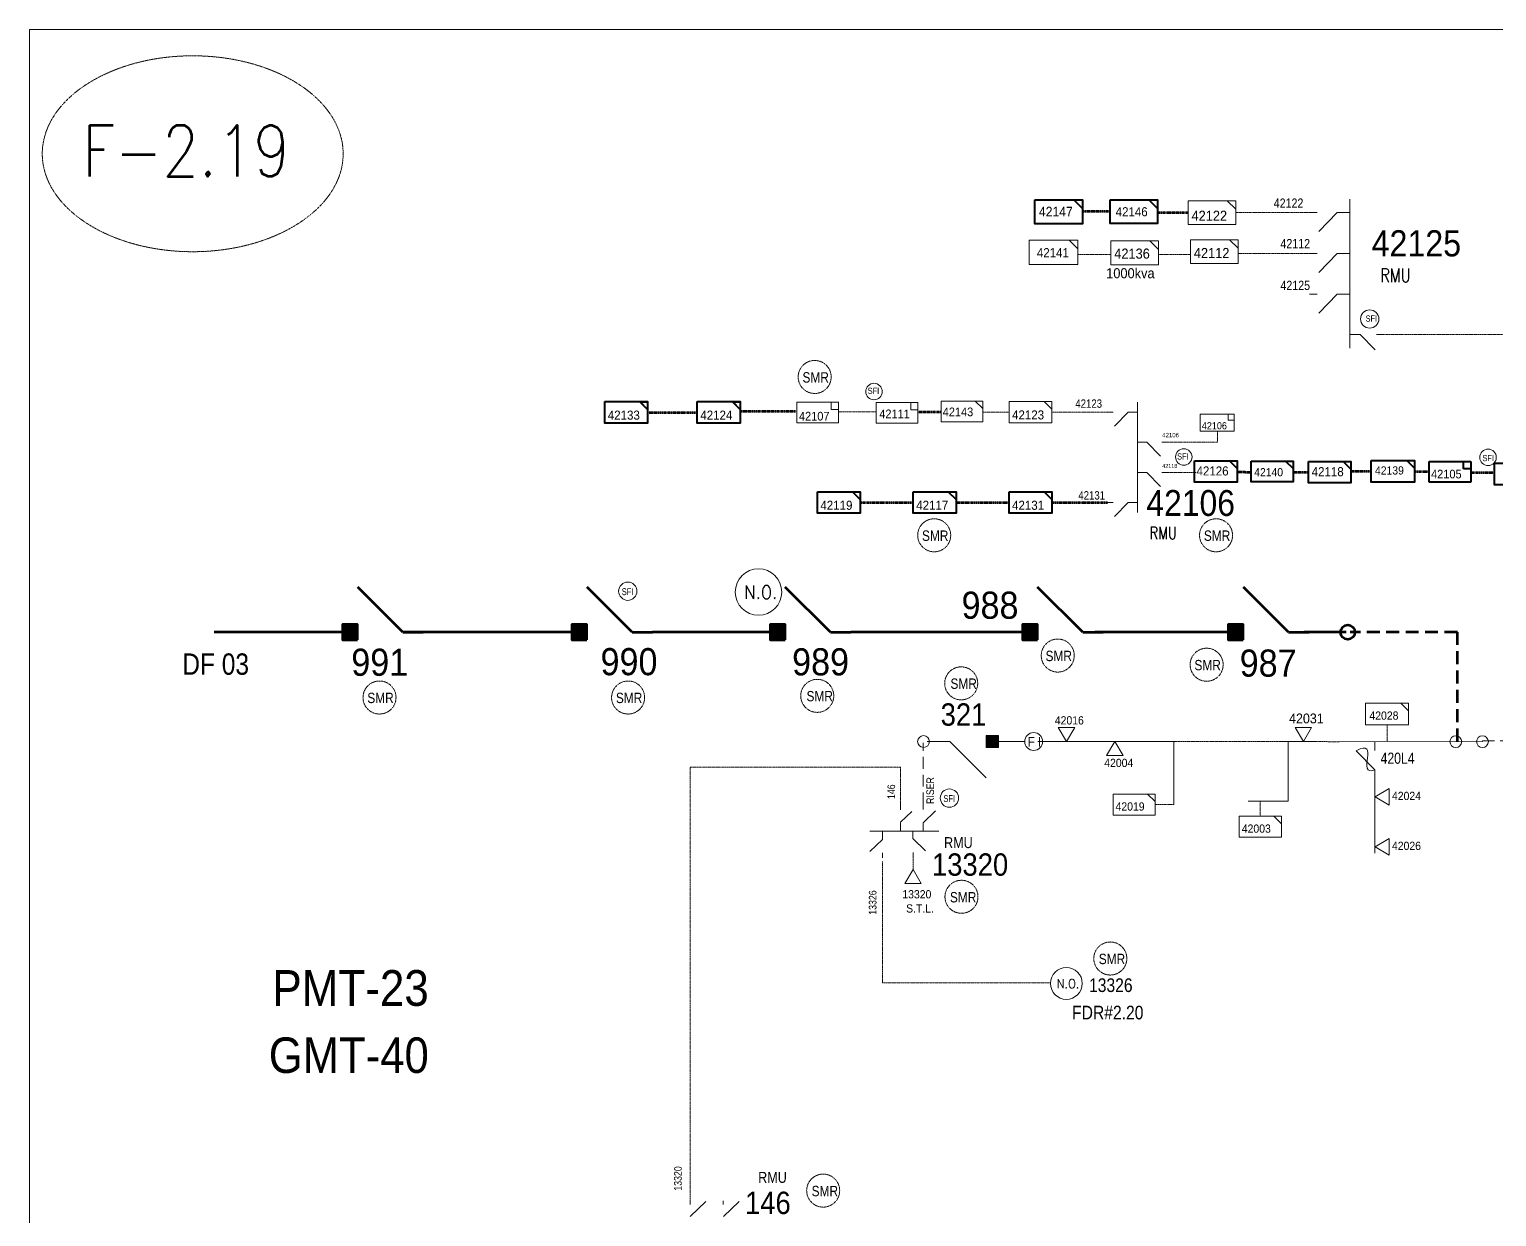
# Model space of a CAD drawing. Header units: metres. Extents: x 65984 to 144644, y -19036 to 23726.
# Drawn here: x 113793 to 114334, y 2357 to 2794 of the extents above; entities that cross this region are included whole.
import ezdxf
from ezdxf.enums import TextEntityAlignment as Align

# ---------------------------------------------------------------- set-up
doc = ezdxf.new("R2010")
doc.units = ezdxf.units.M
doc.header["$MEASUREMENT"] = 0
doc.linetypes.add('DGN Style 3', pattern=[0.013877, 0, -0.013877])
doc.linetypes.add('HIDDEN2', pattern=[2381.25, 1587.5, -793.75])
doc.layers.get('0').update_dxf_attribs({"color": 95, "lineweight": 40})
for name, color, linetype, lineweight in [('ABS', 7, 'Continuous', 40), ('ABS NUMBER', 112, 'Continuous', 30), ('d_eos', 111, 'Continuous', 40), ('d_eos no', 121, 'Continuous', 40), ('d_fco', 5, 'Continuous', 40), ('d_fco text', 95, 'Continuous', 40), ('d_oh branch', 94, 'Continuous', 40), ('d_switch', 95, 'Continuous', 40), ('d_tf', 1, 'Continuous', 40), ('d_tf no', 6, 'Continuous', 40), ('d_ug cable', 95, 'Continuous', 40), ('d_unit sub', 7, 'Continuous', 40), ('EARTH FAULT INDICATOR', 95, 'Continuous', 40), ('fedr no', 95, 'Continuous', 40), ('Level 37', 7, 'Continuous', 0), ('O H MAIN FEEDER', 4, 'Continuous', 100), ('SW N O', 114, 'Continuous', 30)]:
    doc.layers.add(name, color=color, linetype=linetype, lineweight=lineweight)
doc.styles.add('NASKHF', font='naskhf.shx', dxfattribs={"height": 8})
doc.styles.add('Style-Andalus', font='andlso.ttf')
doc.styles.add('Style-Arial', font='arial.ttf')
doc.styles.add('Style-ENGINEERING', font='ENGINEERING.shx')
doc.styles.add('Style-msdefault', font='msdefault.shx')
doc.styles.add('Style-STANDARD', font='STANDARD.shx')

# ---------------------------------------------------------------- blocks, each defined once
blk = doc.blocks.new('ABS2_1_1')
at = {"color": 0, "linetype": 'ByBlock', "lineweight": -2, "ltscale": 500}
for q in [(-29900, 43500), (0, 0)]:
    blk.add_line((0, 13600), q, dxfattribs=at)
at = {"color": 0, "linetype": 'ByBlock', "lineweight": -2, "ltscale": 500, "flags": 128}
for points in [[(5000, 43600), (-5000, 43600), (-5000, 53600), (5000, 53600)], [(3791, 49653), (3791, 49653), (3791, 49653)]]:
    blk.add_lwpolyline(points, close=True, dxfattribs=at)
at = {"color": 0, "linetype": 'ByBlock', "lineweight": -2, "ltscale": 500}
for points in [[(5000, 43600), (-5000, 43600), (5000, 53600), (-5000, 53600)], [(3791, 49653), (3791, 49653), (3791, 49653)]]:
    blk.add_solid(points, dxfattribs=at)
blk = doc.blocks.new('*U1006')
at = {"layer": 'EARTH FAULT INDICATOR', "color": 2, "linetype": 'Continuous', "lineweight": 13}
blk.add_circle((0.02, 0.13), 4, dxfattribs=at)
at = {"layer": 'EARTH FAULT INDICATOR', "color": 2, "lineweight": 13, "style": 'Style-Andalus', "width": 0.9}
blk.add_text('F I', height=4.234, dxfattribs=at).set_placement((-2.61, 2.11), align=Align.TOP_LEFT)
blk = doc.blocks.new('TF_8')
at = {"color": 0, "linetype": 'ByBlock', "lineweight": -2}
blk.add_line((6.3, 4.95), (9.9, 1.35), dxfattribs=at)
blk.add_3dface([(-10.1, 4.95), (9.9, 4.95), (9.9, -5.05), (-10.1, -5.05)], dxfattribs=at)
blk = doc.blocks.new('FUSE01')
at = {"color": 0, "linetype": 'ByBlock', "lineweight": -2}
blk.add_line((0, -17.15), (0, -22.55), dxfattribs=at)
at = {"color": 0, "linetype": 'ByBlock', "lineweight": -2, "flags": 128}
blk.add_lwpolyline([(0, 0.05), (0, -5.75), (-11.2, -16.95)], dxfattribs=at)
at = {"color": 0, "linetype": 'ByBlock', "lineweight": -2}
blk.add_open_spline([(-11.2, -16.95), (3.4, -25.35), (-11.6, -1.35), (0, -5.75)], degree=3, dxfattribs=at)
blk = doc.blocks.new('TRA1_1047')
at = {"layer": 'd_tf', "color": 80, "linetype": 'Continuous', "lineweight": 13, "ltscale": 0.00019873, "extrusion": (0, 0, -1), "flags": 128}
blk.add_lwpolyline([(-10.1, -17), (-0.1, 0), (9.9, -17)], close=True, dxfattribs=at)
blk = doc.blocks.new('TRA1_1046')
at = {"layer": 'd_tf', "color": 80, "linetype": 'Continuous', "lineweight": 13, "ltscale": 0.00019873, "xscale": 1.000046566207833, "yscale": 1.000046566207833, "zscale": 1.000046566207833, "rotation": 180}
blk.add_blockref('TRA1_1047', (0, 0), dxfattribs=at)
blk = doc.blocks.new('*U2845')
at = {"layer": 'd_unit sub', "color": 80, "linetype": 'Continuous', "lineweight": 13, "flags": 128}
blk.add_lwpolyline([(20, 10), (20, 2.8), (12.8, 10)], close=True, dxfattribs=at)
at = {"layer": 'd_unit sub', "color": 80, "linetype": 'Continuous', "lineweight": 13, "xscale": 2, "yscale": 2, "zscale": 1.100406901877171, "rotation": 359.9999999999999}
blk.add_blockref('TF_8', (0.2, 0.1), dxfattribs=at)
blk = doc.blocks.new('TRA1_1045')
at = {"layer": 'd_tf', "color": 80, "linetype": 'Continuous', "lineweight": 13, "ltscale": 0.00019873, "flags": 128}
blk.add_lwpolyline([(10.1, -17), (0.1, 0), (-9.9, -17)], close=True, dxfattribs=at)
blk = doc.blocks.new('TRA1_1044')
at = {"layer": 'd_tf', "color": 80, "linetype": 'Continuous', "lineweight": 13, "ltscale": 0.00019873, "xscale": 1.000046566207833, "yscale": 1.000046566207833, "zscale": 1.000046566207833, "rotation": 180}
blk.add_blockref('TRA1_1045', (0, 0), dxfattribs=at)
blk = doc.blocks.new('TRA1_1049')
at = {"layer": 'd_tf', "color": 3, "linetype": 'Continuous', "lineweight": 13, "ltscale": 0.00019873, "flags": 128}
blk.add_lwpolyline([(10.1, -17), (0.1, 0), (-9.9, -17)], close=True, dxfattribs=at)
blk = doc.blocks.new('TRA1_1048')
at = {"layer": 'd_tf', "color": 3, "linetype": 'Continuous', "lineweight": 13, "ltscale": 0.00019873, "xscale": 1.000046566207833, "yscale": 1.000046566207833, "zscale": 1.000046566207833, "rotation": 180}
blk.add_blockref('TRA1_1049', (0, 0), dxfattribs=at)
blk = doc.blocks.new('*U2947')
at = {"layer": 'd_unit sub', "color": 80, "linetype": 'Continuous', "lineweight": 13, "flags": 128}
blk.add_lwpolyline([(8.41, 4.19), (8.41, 1.16), (5.38, 4.19)], close=True, dxfattribs=at)
at = {"layer": 'd_unit sub', "color": 80, "linetype": 'Continuous', "lineweight": 13, "xscale": 0.8411620702491402, "yscale": 0.8411620702491402, "zscale": 0.3810884258049561, "rotation": 359.9999999999999}
blk.add_blockref('TF_8', (0.08, 0.03), dxfattribs=at)
blk = doc.blocks.new('*U3798')
at = {"layer": 'd_unit sub', "color": 80, "linetype": 'Continuous', "lineweight": 13, "flags": 128}
blk.add_lwpolyline([(8.41, 4.19), (8.41, 1.16), (5.38, 4.19)], close=True, dxfattribs=at)
at = {"layer": 'd_unit sub', "color": 80, "linetype": 'Continuous', "lineweight": 13, "xscale": 0.8411620702491402, "yscale": 0.8411620702491402, "zscale": 0.3359600248857451, "rotation": 359.9999999999999}
blk.add_blockref('TF_8', (0.08, 0.03), dxfattribs=at)
blk = doc.blocks.new('*U3904')
at = {"layer": 'd_unit sub', "color": 2, "linetype": 'Continuous', "lineweight": 13}
for p, q in [((-9.2, 4.59), (9.19, 4.59)), ((-9.2, -4.61), (-9.2, 4.59)), ((5.97, 4.59), (9.19, 4.59)), ((5.97, 1.37), (5.97, 4.59)), ((9.19, 1.37), (5.97, 1.37)), ((9.19, 4.59), (9.19, 1.37)), ((9.19, 4.59), (9.19, -4.61)), ((9.19, -4.61), (-9.2, -4.61))]:
    blk.add_line(p, q, dxfattribs=at)
blk = doc.blocks.new('*U3905')
at = {"layer": 'd_unit sub', "color": 80, "linetype": 'Continuous', "lineweight": 13}
for p, q in [((-9.2, 4.59), (9.19, 4.59)), ((-9.2, -4.61), (-9.2, 4.59)), ((5.97, 4.59), (9.19, 4.59)), ((5.97, 1.37), (5.97, 4.59)), ((9.19, 1.37), (5.97, 1.37)), ((9.19, 4.59), (9.19, 1.37)), ((9.19, 4.59), (9.19, -4.61)), ((9.19, -4.61), (-9.2, -4.61))]:
    blk.add_line(p, q, dxfattribs=at)
blk = doc.blocks.new('*U1480')
at = {"layer": 'd_unit sub', "color": 80, "linetype": 'Continuous', "lineweight": 40, "flags": 128}
blk.add_lwpolyline([(8.41, 4.19), (8.41, 1.16), (5.38, 4.19)], close=True, dxfattribs=at)
at = {"layer": 'd_unit sub', "color": 80, "linetype": 'Continuous', "lineweight": 40, "xscale": 0.8411620702491402, "yscale": 0.8411620702491402, "zscale": 0.3810884258049561, "rotation": 359.9999999999999}
blk.add_blockref('TF_8', (0.08, 0.03), dxfattribs=at)
blk = doc.blocks.new('*U3906')
at = {"layer": 'd_unit sub', "color": 80, "linetype": 'Continuous', "lineweight": 40, "flags": 128}
blk.add_lwpolyline([(8.41, 4.19), (8.41, 1.16), (5.38, 4.19)], close=True, dxfattribs=at)
at = {"layer": 'd_unit sub', "color": 80, "linetype": 'Continuous', "lineweight": 40, "xscale": 0.8411620702491404, "yscale": 0.8411620702491404, "zscale": 0.3837492998258465, "rotation": 359.9999999999999}
blk.add_blockref('TF_8', (0.08, 0.03), dxfattribs=at)
blk = doc.blocks.new('*U2401')
at = {"layer": 'd_unit sub', "color": 2, "linetype": 'Continuous', "lineweight": 40, "flags": 128}
blk.add_lwpolyline([(8.41, 4.19), (8.41, 1.16), (5.38, 4.19)], close=True, dxfattribs=at)
at = {"layer": 'd_unit sub', "color": 2, "linetype": 'Continuous', "lineweight": 40, "xscale": 0.8411620702491402, "yscale": 0.8411620702491402, "zscale": 0.3810884258049561, "rotation": 359.9999999999999}
blk.add_blockref('TF_8', (0.08, 0.03), dxfattribs=at)
blk = doc.blocks.new('*U657')
at = {"layer": 'd_unit sub', "color": 80, "linetype": 'Continuous', "lineweight": 40}
for p, q in [((-9.2, 4.59), (9.19, 4.59)), ((-9.2, -4.61), (-9.2, 4.59)), ((5.97, 4.59), (9.19, 4.59)), ((5.97, 1.37), (5.97, 4.59)), ((9.19, 1.37), (5.97, 1.37)), ((9.19, 4.59), (9.19, 1.37)), ((9.19, 4.59), (9.19, -4.61)), ((9.19, -4.61), (-9.2, -4.61))]:
    blk.add_line(p, q, dxfattribs=at)
blk = doc.blocks.new('*U3907')
at = {"layer": 'd_unit sub', "color": 80, "linetype": 'Continuous', "lineweight": 40, "flags": 128}
blk.add_lwpolyline([(8.41, 4.19), (8.41, 1.16), (5.38, 4.19)], close=True, dxfattribs=at)
at = {"layer": 'd_unit sub', "color": 80, "linetype": 'Continuous', "lineweight": 40, "xscale": 0.8411620702491402, "yscale": 0.8411620702491402, "zscale": 0.3393060555993059, "rotation": 359.9999999999999}
blk.add_blockref('TF_8', (0.08, 0.03), dxfattribs=at)
blk = doc.blocks.new('*U3908')
at = {"layer": 'd_unit sub', "color": 80, "linetype": 'Continuous', "lineweight": 40, "flags": 128}
blk.add_lwpolyline([(8.41, 4.19), (8.41, 1.16), (5.38, 4.19)], close=True, dxfattribs=at)
at = {"layer": 'd_unit sub', "color": 80, "linetype": 'Continuous', "lineweight": 40, "xscale": 0.8411620702491404, "yscale": 0.8411620702491404, "zscale": 0.3516215289473636, "rotation": 359.9999999999999}
blk.add_blockref('TF_8', (0.08, 0.03), dxfattribs=at)
blk = doc.blocks.new('*U3909')
at = {"layer": 'd_unit sub', "color": 80, "linetype": 'Continuous', "lineweight": 13, "flags": 128}
blk.add_lwpolyline([(8.41, 4.19), (8.41, 1.16), (5.38, 4.19)], close=True, dxfattribs=at)
at = {"layer": 'd_unit sub', "color": 80, "linetype": 'Continuous', "lineweight": 13, "xscale": 0.8411620702491402, "yscale": 0.8411620702491402, "zscale": 0.3548736984708656, "rotation": 359.9999999999999}
blk.add_blockref('TF_8', (0.08, 0.03), dxfattribs=at)
blk = doc.blocks.new('*U3930')
at = {"layer": 'd_unit sub', "color": 80, "linetype": 'Continuous', "lineweight": 40, "flags": 128}
blk.add_lwpolyline([(8.41, 4.19), (8.41, 1.16), (5.38, 4.19)], close=True, dxfattribs=at)
at = {"layer": 'd_unit sub', "color": 80, "linetype": 'Continuous', "lineweight": 40, "xscale": 0.8411620702491401, "yscale": 0.8411620702491401, "zscale": 0.3446255726445002, "rotation": 359.9999999999999}
blk.add_blockref('TF_8', (0.08, 0.03), dxfattribs=at)
blk = doc.blocks.new('*U4179')
at = {"layer": 'd_unit sub', "color": 3, "linetype": 'Continuous', "lineweight": 40, "flags": 128}
blk.add_lwpolyline([(8.41, 4.19), (8.41, 1.16), (5.38, 4.19)], close=True, dxfattribs=at)
at = {"layer": 'd_unit sub', "color": 3, "linetype": 'Continuous', "lineweight": 40, "xscale": 0.8411620702491404, "yscale": 0.8411620702491404, "zscale": 0.3837492998258465, "rotation": 359.9999999999999}
blk.add_blockref('TF_8', (0.08, 0.03), dxfattribs=at)
blk = doc.blocks.new('*U4180')
at = {"layer": 'd_unit sub', "color": 3, "linetype": 'Continuous', "lineweight": 40}
for p, q in [((-9.2, 4.59), (9.19, 4.59)), ((-9.2, -4.61), (-9.2, 4.59)), ((5.97, 4.59), (9.19, 4.59)), ((5.97, 1.37), (5.97, 4.59)), ((9.19, 1.37), (5.97, 1.37)), ((9.19, 4.59), (9.19, 1.37)), ((9.19, 4.59), (9.19, -4.61)), ((9.19, -4.61), (-9.2, -4.61))]:
    blk.add_line(p, q, dxfattribs=at)
blk = doc.blocks.new('*U4181')
at = {"layer": 'd_unit sub', "color": 3, "linetype": 'Continuous', "lineweight": 40, "flags": 128}
blk.add_lwpolyline([(8.41, 4.19), (8.41, 1.16), (5.38, 4.19)], close=True, dxfattribs=at)
at = {"layer": 'd_unit sub', "color": 3, "linetype": 'Continuous', "lineweight": 40, "xscale": 0.8411620702491402, "yscale": 0.8411620702491402, "zscale": 0.3393060555993059, "rotation": 359.9999999999999}
blk.add_blockref('TF_8', (0.08, 0.03), dxfattribs=at)
blk = doc.blocks.new('*U4182')
at = {"layer": 'd_unit sub', "color": 3, "linetype": 'Continuous', "lineweight": 40, "flags": 128}
blk.add_lwpolyline([(8.41, 4.19), (8.41, 1.16), (5.38, 4.19)], close=True, dxfattribs=at)
at = {"layer": 'd_unit sub', "color": 3, "linetype": 'Continuous', "lineweight": 40, "xscale": 0.8411620702491404, "yscale": 0.8411620702491404, "zscale": 0.3516215289473636, "rotation": 359.9999999999999}
blk.add_blockref('TF_8', (0.08, 0.03), dxfattribs=at)
blk = doc.blocks.new('*U4183')
at = {"layer": 'd_unit sub', "color": 3, "linetype": 'Continuous', "lineweight": 13}
for p, q in [((-9.2, 4.59), (9.19, 4.59)), ((-9.2, -4.61), (-9.2, 4.59)), ((5.97, 4.59), (9.19, 4.59)), ((5.97, 1.37), (5.97, 4.59)), ((9.19, 1.37), (5.97, 1.37)), ((9.19, 4.59), (9.19, 1.37)), ((9.19, 4.59), (9.19, -4.61)), ((9.19, -4.61), (-9.2, -4.61))]:
    blk.add_line(p, q, dxfattribs=at)
blk = doc.blocks.new('*U4184')
at = {"layer": 'd_unit sub', "color": 3, "linetype": 'Continuous', "lineweight": 13, "flags": 128}
blk.add_lwpolyline([(8.41, 4.19), (8.41, 1.16), (5.38, 4.19)], close=True, dxfattribs=at)
at = {"layer": 'd_unit sub', "color": 3, "linetype": 'Continuous', "lineweight": 13, "xscale": 0.8411620702491404, "yscale": 0.8411620702491404, "zscale": 0.3810884258049561, "rotation": 359.9999999999999}
blk.add_blockref('TF_8', (0.08, 0.03), dxfattribs=at)
blk = doc.blocks.new('*U4185')
at = {"layer": 'd_unit sub', "color": 3, "linetype": 'Continuous', "lineweight": 13, "flags": 128}
blk.add_lwpolyline([(8.41, 4.19), (8.41, 1.16), (5.38, 4.19)], close=True, dxfattribs=at)
at = {"layer": 'd_unit sub', "color": 3, "linetype": 'Continuous', "lineweight": 13, "xscale": 0.8411620702491402, "yscale": 0.8411620702491402, "zscale": 0.3548736984708656, "rotation": 359.9999999999999}
blk.add_blockref('TF_8', (0.08, 0.03), dxfattribs=at)
blk = doc.blocks.new('*U4177')
at = {"layer": 'd_unit sub', "color": 3, "linetype": 'Continuous', "lineweight": 40, "flags": 128}
blk.add_lwpolyline([(8.41, 4.19), (8.41, 1.16), (5.38, 4.19)], close=True, dxfattribs=at)
at = {"layer": 'd_unit sub', "color": 3, "linetype": 'Continuous', "lineweight": 40, "xscale": 0.8411620702491402, "yscale": 0.8411620702491402, "zscale": 0.3810884258049561, "rotation": 359.9999999999999}
blk.add_blockref('TF_8', (0.08, 0.03), dxfattribs=at)
blk = doc.blocks.new('*U4186')
at = {"layer": 'd_unit sub', "color": 3, "linetype": 'Continuous', "lineweight": 13, "flags": 128}
blk.add_lwpolyline([(8.41, 4.19), (8.41, 1.16), (5.38, 4.19)], close=True, dxfattribs=at)
at = {"layer": 'd_unit sub', "color": 3, "linetype": 'Continuous', "lineweight": 13, "xscale": 0.8411620702491402, "yscale": 0.8411620702491402, "zscale": 0.3359600248857451, "rotation": 359.9999999999999}
blk.add_blockref('TF_8', (0.08, 0.03), dxfattribs=at)
blk = doc.blocks.new('*U4187')
at = {"layer": 'd_unit sub', "color": 3, "linetype": 'Continuous', "lineweight": 40, "flags": 128}
blk.add_lwpolyline([(8.41, 4.19), (8.41, 1.16), (5.38, 4.19)], close=True, dxfattribs=at)
at = {"layer": 'd_unit sub', "color": 3, "linetype": 'Continuous', "lineweight": 40, "xscale": 0.8411620702491401, "yscale": 0.8411620702491401, "zscale": 0.3446255726445002, "rotation": 359.9999999999999}
blk.add_blockref('TF_8', (0.08, 0.03), dxfattribs=at)
blk = doc.blocks.new('*U893')
at = {"layer": 'SW N O', "color": 3, "lineweight": 13}
blk.add_circle((0, 0), 16.8, dxfattribs=at)
at = {"layer": 'SW N O', "color": 3, "lineweight": 13, "style": 'Style-STANDARD'}
blk.add_text('N.O.', height=9.6, dxfattribs=at).set_placement((1.7, -0.2), align=Align.MIDDLE_CENTER)
blk = doc.blocks.new('*U4214')
at = {"layer": 'd_unit sub', "color": 3, "linetype": 'Continuous', "lineweight": 40, "flags": 128}
blk.add_lwpolyline([(8.41, 4.19), (8.41, 1.16), (5.38, 4.19)], close=True, dxfattribs=at)
at = {"layer": 'd_unit sub', "color": 3, "linetype": 'Continuous', "lineweight": 40, "xscale": 0.8411620702491401, "yscale": 0.8411620702491401, "zscale": 0.3098886139169957, "rotation": 359.9999999999999}
blk.add_blockref('TF_8', (0.08, 0.03), dxfattribs=at)

msp = doc.modelspace()

# ---------------------------------------------------------------- linework, layer by layer
at = {"layer": 'd_eos', "color": 7, "linetype": 'Continuous', "lineweight": 13, "ltscale": 0.638341}
for p, q in [((114280.07, 2676.87), (114280.07, 2731.87)), ((114267.98, 2726.87), (114265.15, 2726.87)), ((114275.42, 2726.87), (114268.62, 2719.87)), ((114280.07, 2726.87), (114275.42, 2726.87)), ((114267.98, 2711.87), (114265.15, 2711.87)), ((114275.42, 2711.87), (114268.62, 2704.87)), ((114280.07, 2711.87), (114275.42, 2711.87)), ((114267.98, 2696.87), (114265.15, 2696.87)), ((114275.42, 2696.87), (114268.62, 2689.87)), ((114280.07, 2696.87), (114275.42, 2696.87))]:
    msp.add_line(p, q, dxfattribs=at)
at = {"layer": 'd_eos', "color": 7, "linetype": 'Continuous', "lineweight": 13, "ltscale": 0.517056}
for p, q in [((114280.09, 2681.95), (114283.85, 2681.95)), ((114283.85, 2681.95), (114289.36, 2676.28)), ((114289.88, 2681.95), (114292.17, 2681.95))]:
    msp.add_line(p, q, dxfattribs=at)
at = {"layer": 'd_eos', "color": 2, "linetype": 'Continuous', "lineweight": 13, "ltscale": 0.528897}
for p, q in [((114201.77, 2616.33), (114201.77, 2657.05)), ((114192.82, 2653.35), (114190.72, 2653.35)), ((114198.33, 2653.35), (114193.3, 2648.16)), ((114201.77, 2653.35), (114198.33, 2653.35)), ((114201.77, 2642.24), (114205.21, 2642.24)), ((114205.21, 2642.24), (114210.24, 2637.06)), ((114210.72, 2642.24), (114212.81, 2642.24)), ((114201.77, 2631.14), (114205.21, 2631.14)), ((114205.21, 2631.14), (114210.24, 2625.95)), ((114210.72, 2631.14), (114212.81, 2631.14)), ((114192.82, 2620.03), (114190.72, 2620.03)), ((114198.33, 2620.03), (114193.3, 2614.85)), ((114201.77, 2620.03), (114198.33, 2620.03))]:
    msp.add_line(p, q, dxfattribs=at)
at = {"layer": 'd_eos', "color": 7, "linetype": 'Continuous', "lineweight": 13, "ltscale": 0.45542}
for p, q in [((114114.4, 2506.77), (114114.4, 2509.66)), ((114114.47, 2502.16), (114118.62, 2506.19))]:
    msp.add_line(p, q, dxfattribs=at)
at = {"layer": 'd_eos', "color": 7, "linetype": 'Continuous', "lineweight": 13, "ltscale": 0.506023}
for p, q in [((114122.76, 2506.86), (114122.76, 2508.72)), ((114122.76, 2501.95), (114127.37, 2506.43)), ((114107.78, 2490.91), (114107.78, 2489.05)), ((114119.05, 2491.01), (114119.05, 2489.15))]:
    msp.add_line(p, q, dxfattribs=at)
at = {"layer": 'd_eos', "color": 2, "linetype": 'Continuous', "lineweight": 13, "ltscale": 0.506023}
for p, q in [((114103.08, 2498.89), (114128.51, 2498.88)), ((114107.78, 2498.89), (114107.78, 2495.82)), ((114114.41, 2498.98), (114114.41, 2502.04)), ((114122.76, 2498.88), (114122.76, 2501.95)), ((114107.78, 2495.82), (114103.16, 2491.34)), ((114118.98, 2496.13), (114123.6, 2491.65))]:
    msp.add_line(p, q, dxfattribs=at)
at = {"layer": 'd_eos', "color": 2, "linetype": 'Continuous', "lineweight": 13, "ltscale": 0.45542}
msp.add_line((114119.03, 2498.85), (114119.03, 2496.09), dxfattribs=at)
at = {"layer": 'd_eos', "color": 2, "linetype": 'Continuous', "lineweight": 13, "ltscale": 0.36889}
for p, q in [((114036.85, 2362.64), (114036.85, 2361.28)), ((114049.03, 2362.64), (114049.03, 2361.28))]:
    msp.add_line(p, q, dxfattribs=at)
at = {"layer": 'd_eos', "color": 2, "linetype": 'Continuous', "lineweight": 13, "ltscale": 0.587663}
for p, q in [((114036.91, 2356.8), (114042.67, 2362.39)), ((114049.15, 2356.84), (114054.91, 2362.43))]:
    msp.add_line(p, q, dxfattribs=at)
at = {"layer": 'd_oh branch', "color": 80, "linetype": 'Continuous', "lineweight": 13}
msp.add_line((114289.33, 2490.79), (114289.33, 2519.48), dxfattribs=at)
at = {"layer": 'd_oh branch', "color": 80, "linetype": 'Continuous', "lineweight": 13, "flags": 128}
for points in [[(114215.22, 2531.93), (114215.22, 2508.68)], [(114257.35, 2531.93), (114257.35, 2509.95), (114242.55, 2509.95)]]:
    msp.add_lwpolyline(points, dxfattribs=at)
at = {"layer": 'd_ug cable', "color": 80, "linetype": 'DGN Style 3', "lineweight": 100}
for p, q in [((114191.64, 2727.24), (114181.48, 2727.24)), ((114220.45, 2726.76), (114209.16, 2726.76)), ((114021.22, 2653.25), (114039.52, 2653.25)), ((114075.77, 2653.59), (114055.39, 2653.59)), ((114129.47, 2653.36), (114121.06, 2653.32)), ((114238.52, 2631.3), (114243.72, 2631.26)), ((114259.12, 2631.16), (114264.77, 2631.21)), ((114280.45, 2631.55), (114287.9, 2631.55)), ((114303.91, 2631.48), (114309.23, 2631.48)), ((114324.64, 2631.12), (114333.33, 2631.13)), ((114099.57, 2620.03), (114119.11, 2620.03)), ((114134.9, 2620.03), (114154.44, 2620.03)), ((114170.22, 2620.03), (114190.72, 2620.03))]:
    msp.add_line(p, q, dxfattribs=at)
at = {"layer": 'd_ug cable', "color": 3, "linetype": 'DGN Style 3', "lineweight": 100}
for p, q in [((114191.64, 2727.24), (114181.48, 2727.24)), ((114220.45, 2726.76), (114209.16, 2726.76)), ((114021.22, 2653.25), (114039.52, 2653.25)), ((114075.77, 2653.59), (114055.39, 2653.59)), ((114129.47, 2653.36), (114121.06, 2653.32)), ((114259.12, 2631.16), (114264.77, 2631.21)), ((114280.45, 2631.55), (114287.9, 2631.55)), ((114303.91, 2631.48), (114309.23, 2631.48)), ((114324.64, 2631.12), (114333.33, 2631.13)), ((114099.57, 2620.03), (114119.11, 2620.03)), ((114134.9, 2620.03), (114154.44, 2620.03))]:
    msp.add_line(p, q, dxfattribs=at)
at = {"layer": 'd_ug cable', "color": 80, "linetype": 'DGN Style 3', "lineweight": 13}
for p, q in [((114265.15, 2726.87), (114237.99, 2726.87)), ((114105.31, 2653.41), (114091.58, 2653.41)), ((114154.58, 2653.35), (114144.73, 2653.35)), ((114190.72, 2653.35), (114170.22, 2653.35)), ((114293.84, 2538.11), (114293.84, 2531.93)), ((114254.3, 2531.93), (114216.38, 2531.93)), ((114276.07, 2531.83), (114267.6, 2531.93)), ((114246.95, 2504.41), (114246.95, 2509.95))]:
    msp.add_line(p, q, dxfattribs=at)
at = {"layer": 'd_ug cable', "color": 3, "linetype": 'DGN Style 3', "lineweight": 13}
for p, q in [((114105.31, 2653.41), (114091.58, 2653.41)), ((114154.58, 2653.35), (114144.73, 2653.35)), ((114190.72, 2653.35), (114170.22, 2653.35)), ((114119.05, 2489.15), (114119.05, 2484.82))]:
    msp.add_line(p, q, dxfattribs=at)
at = {"layer": 'd_ug cable', "color": 80, "linetype": 'HIDDEN2', "lineweight": 13, "ltscale": 0.002762}
msp.add_line((114122.76, 2508.72), (114122.76, 2531.51), dxfattribs=at)
at = {"layer": 'd_ug cable', "color": 80, "linetype": 'DGN Style 3', "lineweight": 13, "flags": 128}
for points in [[(114191.87, 2711.46), (114179.81, 2711.46), (114179.81, 2711.46)], [(114221.35, 2711.39), (114209.46, 2711.39), (114209.46, 2711.39)], [(114265.15, 2711.87), (114238.87, 2711.87), (114238.87, 2711.87)], [(114410.82, 2713.42), (114365.8, 2713.42), (114365.8, 2681.87), (114292.17, 2681.95)], [(114212.81, 2631.14), (114223.37, 2631.14), (114223.37, 2631.14)], [(114036.86, 2362.68), (114036.86, 2522.44)], [(114114.42, 2522.44), (114036.86, 2522.44)], [(114114.42, 2522.44), (114114.42, 2509.63)], [(114215.22, 2508.68), (114208.29, 2508.68)], [(114107.78, 2487.71), (114107.78, 2442.97), (114107.78, 2442.97), (114107.78, 2442.97)], [(114107.79, 2442.94), (114169.45, 2442.94)]]:
    msp.add_lwpolyline(points, dxfattribs=at)
at = {"layer": 'd_ug cable', "color": 3, "linetype": 'DGN Style 3', "lineweight": 13, "flags": 128}
msp.add_lwpolyline([(114221.35, 2711.39), (114209.46, 2711.39), (114209.46, 2711.39)], dxfattribs=at)
at = {"layer": 'd_ug cable', "color": 2, "linetype": 'DGN Style 3', "lineweight": 13, "flags": 128}
msp.add_lwpolyline([(114212.81, 2642.24), (114231.26, 2642.24), (114231.26, 2646.05)], dxfattribs=at)
at = {"layer": 'd_ug cable', "color": 231, "linetype": 'HIDDEN2', "lineweight": 158, "ltscale": 0.003}
msp.add_lwpolyline([(114319.69, 2531.91), (114319.69, 2572.24), (114280.22, 2572.24)], dxfattribs=at)
at = {"layer": 'd_ug cable', "color": 80, "linetype": 'HIDDEN2', "lineweight": 13, "ltscale": 0.002762}
msp.add_lwpolyline([(114328.94, 2531.93), (114328.94, 2532.2), (114336.48, 2532.2)], dxfattribs=at)
at = {"layer": 'd_ug cable', "color": 2, "linetype": 'Continuous', "lineweight": 13}
for centre, radius in [((114287.39, 2687.68), 3.37), ((114104.65, 2660.93), 3.04), ((114218.85, 2636.82), 3.04), ((114331.01, 2636.68), 3.04), ((114013.92, 2587.34), 3.37), ((114132.47, 2511.08), 3.37)]:
    msp.add_circle(centre, radius, dxfattribs=at)
at = {"layer": 'd_ug cable', "color": 2, "linetype": 'DGN Style 3', "lineweight": 13}
for centre in [(114082.8, 2666.31), (114126.85, 2607.95), (114230.75, 2607.95), (114172.4, 2563.62), (114227.28, 2560.24), (114136.81, 2553.37), (113922.4, 2548.15), (114014.03, 2548.15), (114083.75, 2548.77), (114136.91, 2474.7), (114191.77, 2451.95), (114085.93, 2366.4)]:
    msp.add_circle(centre, 6.09, dxfattribs=at)
at = {"layer": 'fedr no', "color": 82, "linetype": 'DGN Style 3', "lineweight": 13, "true_color": 0x1dc70e}
msp.add_ellipse((113853.55, 2748.58), major_axis=(55.45, 0), ratio=0.651175, dxfattribs=at)
at = {"layer": 'O H MAIN FEEDER', "color": 80, "lineweight": 13, "ltscale": 27.618293}
for p, q in [((114127.6, 2531.93), (114124.31, 2531.93)), ((114160.23, 2531.93), (114150.52, 2531.93)), ((114216.38, 2531.93), (114165.01, 2531.93)), ((114267.6, 2531.93), (114254.3, 2531.93)), ((114328.94, 2531.93), (114276.07, 2531.83))]:
    msp.add_line(p, q, dxfattribs=at)
at = {"layer": 'O H MAIN FEEDER', "color": 140, "linetype": 'Continuous', "lineweight": 13, "flags": 128}
msp.add_lwpolyline([(114931.27, 2057.89), (113793.33, 2057.89), (113793.33, 2794.44), (114931.27, 2794.44)], close=True, dxfattribs=at)
at = {"layer": 'O H MAIN FEEDER', "color": 231, "lineweight": 211, "ltscale": 30, "flags": 128}
for points in [[(113908.86, 2572.24), (113861.43, 2572.24)], [(113993.4, 2572.24), (113930.99, 2572.24)], [(113945.44, 2572.24), (113938.55, 2572.24)], [(114066.47, 2572.24), (114023.08, 2572.24)], [(114159.47, 2572.24), (114096.16, 2572.24)], [(114235.73, 2572.24), (114186.1, 2572.24)], [(114278.76, 2572.24), (114263.19, 2572.24)]]:
    msp.add_lwpolyline(points, dxfattribs=at)
at = {"layer": 'O H MAIN FEEDER', "color": 231, "lineweight": 211, "ltscale": 0.488306}
msp.add_circle((114279.28, 2572.23), 2.66, dxfattribs=at)
at = {"layer": 'O H MAIN FEEDER', "color": 80, "lineweight": 13, "ltscale": 0.449539}
for centre in [(114122.92, 2531.93), (114319.11, 2531.89), (114328.94, 2531.89)]:
    msp.add_circle(centre, 2.18, dxfattribs=at)

# ---------------------------------------------------------------- block references
at = {"layer": 'ABS', "color": 2, "linetype": 'Continuous', "lineweight": 211, "ltscale": 0.829472, "xscale": 0.000555747191877611, "yscale": -0.0005557471918776113, "zscale": 0.0003680335276451397, "rotation": 270.0000000000002}
for p in [(113938.55, 2572.24), (114023.08, 2572.24), (114096.16, 2572.24), (114189.15, 2572.24), (114265.03, 2572.24)]:
    msp.add_blockref('ABS2_1_1', p, dxfattribs=at)
at = {"layer": 'ABS', "color": 2, "linetype": 'Continuous', "lineweight": 13, "ltscale": 0.748348, "xscale": 0.0004479917036125112, "yscale": -0.0004479917036125114, "zscale": 0.000360672857092237, "rotation": 90.00000000000031}
msp.add_blockref('ABS2_1_1', (114126.51, 2531.93), dxfattribs=at)
at = {"layer": 'd_fco', "color": 80, "linetype": 'Continuous', "lineweight": 13, "xscale": 0.6231537258273045, "yscale": -0.6231537258273051, "zscale": 0.1205302691593963, "rotation": 8.857907304160905e-05}
msp.add_blockref('FUSE01', (114289.33, 2517.88), dxfattribs=at)
at = {"layer": 'd_tf', "color": 80, "linetype": 'Continuous', "lineweight": 13, "ltscale": 0.00019873, "extrusion": (0, 0, -1), "xscale": 0.3043465217734177, "yscale": 0.3043465217734177, "zscale": 0.3043465217734177, "rotation": 359.9998570152295}
for p in [(-114175.59, 2531.93), (-114262.91, 2531.93)]:
    msp.add_blockref('TRA1_1046', p, dxfattribs=at)
at = {"layer": 'd_tf', "color": 80, "linetype": 'Continuous', "lineweight": 13, "ltscale": 0.00019873, "xscale": 0.3043465217734176, "yscale": 0.3043465217734176, "zscale": 0.3043465217734176}
for name, p, rotation in [('TRA1_1046', (114193.38, 2531.92), 179.9998570152295), ('TRA1_1044', (114289.35, 2511.49), 269.9999052184576), ('TRA1_1044', (114289.35, 2493.07), 269.9999052184576)]:
    msp.add_blockref(name, p, dxfattribs=dict(at, rotation=rotation))
at = {"layer": 'd_tf', "color": 3, "linetype": 'Continuous', "lineweight": 13, "ltscale": 0.00019873, "xscale": 0.3043465217734176, "yscale": 0.3043465217734176, "zscale": 0.3043465217734176, "rotation": 179.9998570152295}
msp.add_blockref('TRA1_1048', (114119.03, 2484.81), dxfattribs=at)
at = {"layer": 'd_unit sub', "color": 3, "linetype": 'Continuous', "lineweight": 40}
for name, p, xscale, yscale, zscale in [('*U4214', (114172.75, 2727.19), 1.038520547239559, 1.038520547239559, 1.038520547239559), ('*U4187', (114200.44, 2727.19), 1.037601767296614, 1.037601767296614, 1.037601767296614), ('*U4177', (114013.33, 2653.27), 0.9383231791315415, 0.9383231791315415, 0.9383231791315415), ('*U4177', (114047.42, 2653.27), 0.9383231791315415, 0.9383231791315415, 0.9383231791315415), ('*U4182', (114251.42, 2631.46), 0.9152616276705939, 0.9152616276705939, 0.9152616276705939), ('*U4179', (114272.61, 2631.23), 0.931816952874755, 0.931816952874755, 0.931816952874755), ('*U4181', (114295.96, 2631.58), 0.9484820196915024, 0.9484820196915024, 0.9484820196915024), ('*U4180', (114316.95, 2631.34), 0.8364252750458309, 0.8364252750458309, 0.8364252750458309), ('*U4177', (114091.68, 2620.05), 0.9383231791315415, 0.9383231791315415, 0.9383231791315415), ('*U4177', (114127.01, 2620.05), 0.9383231791315415, 0.9383231791315415, 0.9383231791315415), ('*U4177', (114162.33, 2620.05), 0.9383231791315415, 0.9383231791315415, 0.9383231791315415)]:
    msp.add_blockref(name, p, dxfattribs=dict(at, xscale=xscale, yscale=yscale, zscale=zscale))
at = {"layer": 'd_unit sub', "color": 80, "linetype": 'Continuous', "lineweight": 40}
for name, p, xscale, yscale, zscale in [('*U3930', (114200.44, 2727.19), 1.037601767296614, 1.037601767296614, 1.037601767296614), ('*U1480', (114013.33, 2653.27), 0.9383231791315415, 0.9383231791315415, 0.9383231791315415), ('*U1480', (114047.42, 2653.27), 0.9383231791315415, 0.9383231791315415, 0.9383231791315415), ('*U1480', (114230.64, 2631.5), 0.9383231791315415, 0.9383231791315415, 0.9383231791315415), ('*U3908', (114251.42, 2631.46), 0.9152616276705939, 0.9152616276705939, 0.9152616276705939), ('*U3906', (114272.61, 2631.23), 0.931816952874755, 0.931816952874755, 0.931816952874755), ('*U3907', (114295.96, 2631.58), 0.9484820196915024, 0.9484820196915024, 0.9484820196915024), ('*U657', (114316.95, 2631.34), 0.8364252750458309, 0.8364252750458309, 0.8364252750458309), ('*U1480', (114341.22, 2630.56), 0.9383231791315415, 0.9383231791315415, 0.9383231791315415), ('*U1480', (114091.68, 2620.05), 0.9383231791315415, 0.9383231791315415, 0.9383231791315415), ('*U1480', (114162.33, 2620.05), 0.9383231791315415, 0.9383231791315415, 0.9383231791315415)]:
    msp.add_blockref(name, p, dxfattribs=dict(at, xscale=xscale, yscale=yscale, zscale=zscale))
at = {"layer": 'd_unit sub', "color": 80, "linetype": 'Continuous', "lineweight": 13}
for name, p, xscale, yscale, zscale in [('*U2947', (114229.22, 2726.89), 1.042581310146157, 1.042581310146157, 1.042581310146157), ('*U3798', (114170.86, 2712.31), 1.064365033765996, 1.064365033765996, 1.064365033765996), ('*U2947', (114200.71, 2712.06), 1.042581310146157, 1.042581310146157, 1.042581310146157), ('*U2947', (114230.12, 2712.54), 1.042581310146157, 1.042581310146157, 1.042581310146157), ('*U3905', (114083.89, 2653.2), 0.8362743325591866, 0.8362743325591866, 0.8362743325591866), ('*U3905', (114113.2, 2653.1), 0.8362743325591866, 0.8362743325591866, 0.8362743325591866), ('*U3909', (114137.11, 2653.62), 0.9068738942759608, 0.9068738942759608, 0.9068738942759608), ('*U2947', (114162.33, 2653.36), 0.9383231791315415, 0.9383231791315415, 0.9383231791315415), ('*U2845', (114200.54, 2508.69), 0.3878222373274492, 0.3878222373274492, 0.3878222373274492), ('*U2845', (114247.06, 2500.54), 0.3878222373274492, 0.3878222373274492, 0.3878222373274492)]:
    msp.add_blockref(name, p, dxfattribs=dict(at, xscale=xscale, yscale=yscale, zscale=zscale))
at = {"layer": 'd_unit sub', "color": 3, "linetype": 'Continuous', "lineweight": 13}
for name, p, xscale, yscale, zscale in [('*U4184', (114229.22, 2726.89), 1.042581310146157, 1.042581310146157, 1.042581310146157), ('*U4186', (114170.86, 2712.31), 1.064365033765996, 1.064365033765996, 1.064365033765996), ('*U4183', (114113.2, 2653.1), 0.8362743325591866, 0.8362743325591866, 0.8362743325591866), ('*U4185', (114137.11, 2653.62), 0.9068738942759608, 0.9068738942759608, 0.9068738942759608), ('*U4184', (114162.33, 2653.36), 0.9383231791315415, 0.9383231791315415, 0.9383231791315415)]:
    msp.add_blockref(name, p, dxfattribs=dict(at, xscale=xscale, yscale=yscale, zscale=zscale))
at = {"layer": 'd_unit sub', "color": 2, "linetype": 'Continuous', "lineweight": 13}
for p, xscale, yscale, zscale in [((114083.89, 2653.2), 0.8362743325591866, 0.8362743325591866, 0.8362743325591866), ((114231.16, 2649.45), 0.6878842820615534, 0.6878842820615534, 0.6878842820615534)]:
    msp.add_blockref('*U3904', p, dxfattribs=dict(at, xscale=xscale, yscale=yscale, zscale=zscale))
at = {"layer": 'd_unit sub', "color": 2, "linetype": 'Continuous', "lineweight": 40, "xscale": 0.9383231791315415, "yscale": 0.9383231791315415, "zscale": 0.9383231791315415}
msp.add_blockref('*U2401', (114127.01, 2620.05), dxfattribs=at)
at = {"layer": 'd_unit sub', "color": 80, "linetype": 'Continuous', "lineweight": 13, "xscale": 0.7961905570612692, "yscale": 0.7961905570612692, "zscale": 0.4267622666565712, "rotation": 359.9999999999999}
msp.add_blockref('TF_8', (114293.86, 2542.13), dxfattribs=at)
at = {"layer": 'EARTH FAULT INDICATOR', "color": 2, "linetype": 'Continuous', "lineweight": 13, "xscale": 0.8225581669551828, "yscale": 0.8225581669551828, "zscale": 0.8225581669551828}
msp.add_blockref('*U1006', (114163.51, 2531.82), dxfattribs=at)
at = {"layer": 'SW N O', "color": 3, "lineweight": 13}
for p, xscale, yscale, zscale in [((114062.08, 2587.04), 0.5095763693318623, 0.5095763693318623, 0.5095763693318623), ((114175.59, 2442.76), 0.3489739526178559, 0.3489739526178559, 0.3489739526178559)]:
    msp.add_blockref('*U893', p, dxfattribs=dict(at, xscale=xscale, yscale=yscale, zscale=zscale))

# ---------------------------------------------------------------- texts
at = {"layer": 'ABS NUMBER', "color": 2, "lineweight": 140, "style": 'Style-Arial', "width": 0.9}
for s, p in [('988', (114136.95, 2587.18)), ('991', (113912, 2566.16)), ('990', (114003.88, 2566.37)), ('989', (114074.49, 2566.31)), ('987', (114239.46, 2565.84))]:
    msp.add_text(s, height=10, dxfattribs=at).set_placement(p, align=Align.TOP_LEFT)
at = {"layer": 'ABS NUMBER', "color": 2, "lineweight": 13, "style": 'Style-Arial', "width": 0.88}
msp.add_text('321', height=8.226, dxfattribs=at).set_placement((114129.23, 2546), align=Align.TOP_LEFT)
at = {"layer": 'd_eos no', "color": 2, "linetype": 'Continuous', "lineweight": 13, "style": 'Style-Arial', "width": 0.88}
for s, p in [('13320', (114126.02, 2490.7)), ('146', (114057.1, 2366))]:
    msp.add_text(s, height=8.226, dxfattribs=at).set_placement(p, align=Align.TOP_LEFT)
at = {"layer": 'd_eos no', "color": 7, "linetype": 'Continuous', "lineweight": 13, "style": 'Style-Arial', "width": 0.88}
msp.add_text('PMT-23', height=13.183, dxfattribs=at).set_placement((113882.94, 2447.68), align=Align.TOP_LEFT)
at = {"layer": 'd_eos no', "color": 7, "linetype": 'Continuous', "lineweight": 13, "insert": (113881.58, 2422.86), "char_height": 13.088, "attachment_point": 1, "style": 'NASKHF'}
msp.add_mtext('\\fArial|b0|i0|c178178|p39;\\H1x;\\W0.88;GMT-40\\P', dxfattribs=at)
at = {"layer": 'd_fco text', "color": 1, "linetype": 'Continuous', "lineweight": 13, "ltscale": 0.9, "style": 'Style-msdefault', "width": 0.82}
for p in [(114285.87, 2686.69), (114102.34, 2660.06), (114216.4, 2635.87), (114328.92, 2635.28)]:
    msp.add_text('SFI', height=2.288, rotation=359.9662, dxfattribs=at).set_placement(p)
at = {"layer": 'd_fco text', "color": 1, "linetype": 'Continuous', "lineweight": 13, "style": 'Style-msdefault', "width": 0.82}
for p in [(114011.69, 2585.89), (114130.25, 2509.63)]:
    msp.add_text('SFI', height=2.542, rotation=359.9662, dxfattribs=at).set_placement(p)
at = {"layer": 'd_fco text', "color": 80, "linetype": 'Continuous', "lineweight": 13, "style": 'Style-msdefault', "width": 0.82}
msp.add_text('420L4', height=4.113, rotation=359.9662, dxfattribs=at).set_placement((114291.39, 2523.73))
at = {"layer": 'd_switch', "color": 140, "linetype": 'Continuous', "lineweight": 13, "style": 'Style-ENGINEERING', "width": 0.857143}
for s, p in [('42112', (114254.47, 2717.17)), ('42125', (114254.47, 2701.77))]:
    msp.add_text(s, height=3.43, dxfattribs=at).set_placement(p, align=Align.TOP_LEFT)
at = {"layer": 'd_switch', "color": 1, "linetype": 'Continuous', "lineweight": 30, "ltscale": 0.9, "style": 'Style-ENGINEERING', "width": 0.857143}
for p in [(114078.3, 2668.07), (114122.36, 2609.72), (114226.26, 2609.72), (114167.9, 2565.39), (114222.78, 2562.01), (113917.9, 2549.92), (114009.53, 2549.92)]:
    msp.add_text('SMR', height=3.824, rotation=0.0026, dxfattribs=at).set_placement(p, align=Align.TOP_LEFT)
at = {"layer": 'd_switch', "color": 7, "linetype": 'Continuous', "lineweight": 13, "ltscale": 0.9, "style": 'Style-ENGINEERING', "width": 0.857143}
for s, height, p in [('42106', 1.629, (114217.1, 2645.7)), ('42118', 1.459, (114216.48, 2634.23))]:
    msp.add_text(s, height=height, dxfattribs=at).set_placement(p, align=Align.TOP_RIGHT)
at = {"layer": 'd_switch', "color": 7, "linetype": 'Continuous', "lineweight": 30, "ltscale": 0.9, "style": 'Style-ENGINEERING', "width": 0.857143}
msp.add_text('42131', height=3.087, dxfattribs=at).set_placement((114189.83, 2624.21), align=Align.TOP_RIGHT)
at = {"layer": 'd_switch', "color": 41, "linetype": 'Continuous', "lineweight": 13, "ltscale": 0.9, "style": 'Style-ENGINEERING', "width": 0.857143}
msp.add_text('DF 03', height=7.883, dxfattribs=at).set_placement((113874.31, 2564.41), align=Align.TOP_RIGHT)
at = {"layer": 'd_switch', "color": 1, "linetype": 'Continuous', "lineweight": 30, "style": 'Style-ENGINEERING', "width": 0.857143}
for p in [(114132.85, 2555.17), (114079.79, 2550.57), (114132.65, 2476.45), (114187.51, 2453.7), (114081.68, 2368.15)]:
    msp.add_text('SMR', height=3.824, rotation=0.0026, dxfattribs=at).set_placement(p, align=Align.TOP_LEFT)
at = {"layer": 'd_switch', "color": 7, "linetype": 'Continuous', "lineweight": 13, "style": 'Style-ENGINEERING', "width": 0.857143}
for s, p in [('146', (114112.44, 2510.73)), ('13326', (114105.58, 2468.09)), ('13320', (114033.8, 2366.37))]:
    msp.add_text(s, height=2.821, rotation=89.9925, dxfattribs=at).set_placement(p)
msp.add_text('RISER', height=2.821, rotation=90, dxfattribs=at).set_placement((114123.98, 2508.93), align=Align.TOP_LEFT)
at = {"layer": 'd_switch', "color": 2, "linetype": 'Continuous', "lineweight": 13, "style": 'Style-msdefault', "width": 0.857143}
msp.add_text('13326', height=5.037, dxfattribs=at).set_placement((114183.93, 2444.64), align=Align.TOP_LEFT)
at = {"layer": 'd_switch', "color": 55, "linetype": 'Continuous', "lineweight": 13, "style": 'Style-msdefault', "width": 0.857143}
msp.add_text('FDR#2.20', height=5.037, dxfattribs=at).set_placement((114177.67, 2434.55), align=Align.TOP_LEFT)
at = {"layer": 'd_switch', "color": 140, "linetype": 'Continuous', "lineweight": 13, "insert": (114262.93, 2732.09), "char_height": 3.43, "attachment_point": 3, "style": 'NASKHF'}
msp.add_mtext('\\FENGINEERING;\\H1x;\\W0.857143;42122\\P', dxfattribs=at)
at = {"layer": 'd_switch', "color": 7, "linetype": 'Continuous', "lineweight": 13, "ltscale": 0.9, "insert": (114188.72, 2658.04), "char_height": 3.087, "attachment_point": 3, "style": 'NASKHF'}
msp.add_mtext('\\FENGINEERING;\\H1x;\\W0.857143;42123\\P', dxfattribs=at)
at = {"layer": 'd_tf no', "color": 3, "linetype": 'Continuous', "lineweight": 40, "style": 'Style-msdefault', "width": 0.947368}
for s, height, p in [('42147', 3.536, (114165.46, 2729.03)), ('42146', 3.352, (114193.74, 2728.88)), ('42133', 3.352, (114006.55, 2653.91)), ('42124', 3.352, (114040.65, 2653.91)), ('42126', 3.352, (114223.55, 2633.34)), ('42140', 3.016, (114244.82, 2632.72)), ('42118', 3.352, (114265.99, 2633.07)), ('42139', 3.016, (114289.34, 2633.36)), ('42105', 3.196, (114310, 2632.12)), ('42119', 3.352, (114084.91, 2620.69)), ('42117', 3.352, (114120.23, 2620.69)), ('42131', 3.352, (114155.56, 2620.69))]:
    msp.add_text(s, height=height, dxfattribs=at).set_placement(p, align=Align.TOP_LEFT)
at = {"layer": 'd_tf no', "color": 1, "linetype": 'Continuous', "lineweight": 40, "style": 'Style-msdefault', "width": 0.947368}
for s, height, p in [('42146', 3.352, (114193.74, 2728.88)), ('42133', 3.352, (114006.55, 2653.91)), ('42124', 3.352, (114040.65, 2653.91)), ('42126', 3.352, (114223.55, 2633.34)), ('42140', 3.016, (114244.82, 2632.72)), ('42118', 3.352, (114265.99, 2633.07)), ('42139', 3.016, (114289.34, 2633.36)), ('42105', 3.196, (114310, 2632.12)), ('42119', 3.352, (114084.91, 2620.69)), ('42117', 3.352, (114120.23, 2620.69)), ('42131', 3.352, (114155.56, 2620.69))]:
    msp.add_text(s, height=height, dxfattribs=at).set_placement(p, align=Align.TOP_LEFT)
at = {"layer": 'd_tf no', "color": 1, "linetype": 'Continuous', "lineweight": 13, "style": 'Style-msdefault', "width": 0.947368}
for s, height, p in [('42122', 3.724, (114221.7, 2727.6)), ('42107', 3.196, (114077.01, 2653.45)), ('42111', 3.196, (114106.62, 2654.29)), ('42143', 3.196, (114129.99, 2655.03)), ('42123', 3.352, (114155.56, 2654)), ('42106', 2.629, (114225.5, 2649.65))]:
    msp.add_text(s, height=height, dxfattribs=at).set_placement(p, align=Align.TOP_LEFT)
at = {"layer": 'd_tf no', "color": 3, "linetype": 'Continuous', "lineweight": 13, "style": 'Style-msdefault', "width": 0.947368}
for s, height, p in [('42122', 3.724, (114221.7, 2727.6)), ('42141', 3.352, (114164.7, 2713.79)), ('42136', 3.724, (114193.22, 2713.64)), ('42112', 3.724, (114222.56, 2713.86)), ('42111', 3.196, (114106.62, 2654.29)), ('42143', 3.196, (114129.99, 2655.03)), ('42123', 3.352, (114155.56, 2654)), ('42106', 2.629, (114225.5, 2649.65))]:
    msp.add_text(s, height=height, dxfattribs=at).set_placement(p, align=Align.TOP_LEFT)
at = {"layer": 'd_tf no', "color": 80, "linetype": 'Continuous', "lineweight": 13, "style": 'Style-msdefault'}
for s, height, width, p in [('1000kva', 3.724, 0.947368, (114190.25, 2706.41)), ('42028', 3.043, 0.945946, (114287.28, 2543.01)), ('42019', 3.043, 0.945946, (114193.7, 2509.51)), ('42024', 3.043, 0.945946, (114295.58, 2513.41)), ('42003', 3.043, 0.945946, (114240.23, 2501.36)), ('42026', 3.043, 0.945946, (114295.58, 2495))]:
    msp.add_text(s, height=height, dxfattribs=dict(at, width=width)).set_placement(p, align=Align.TOP_LEFT)
at = {"layer": 'd_tf no', "color": 2, "linetype": 'Continuous', "lineweight": 13, "style": 'Style-msdefault', "width": 0.947368}
msp.add_text('42107', height=3.196, dxfattribs=at).set_placement((114077.01, 2653.45), align=Align.TOP_LEFT)
at = {"layer": 'd_tf no', "color": 80, "linetype": 'Continuous', "lineweight": 13, "style": 'Style-msdefault', "width": 0.945946}
for s, height, p in [('42031', 3.633, (114270.43, 2538.62)), ('42016', 3.043, (114182.02, 2538.21)), ('42004', 3.043, (114200.23, 2522.54))]:
    msp.add_text(s, height=height, dxfattribs=at).set_placement(p, align=Align.RIGHT)
at = {"layer": 'd_tf no', "color": 3, "linetype": 'Continuous', "lineweight": 13, "style": 'Style-msdefault', "width": 0.945946}
for s, p in [('13320', (114125.81, 2474.11)), ('S.T.L.', (114126.77, 2468.88))]:
    msp.add_text(s, height=3.043, dxfattribs=at).set_placement(p, align=Align.RIGHT)
at = {"layer": 'fedr no', "color": 6, "linetype": 'Continuous', "lineweight": 13, "style": 'Style-STANDARD', "width": 0.909091}
msp.add_text('F-2.19', height=18.921, dxfattribs=at).set_placement((113851.09, 2749.7), align=Align.MIDDLE_CENTER)
at = {"layer": 'Level 37', "color": 7, "linetype": 'Continuous', "lineweight": 13, "style": 'Style-Arial', "width": 0.88}
msp.add_text('42125', height=9.649, dxfattribs=at).set_placement((114288.09, 2720.4), align=Align.TOP_LEFT)
at = {"layer": 'Level 37', "color": 7, "linetype": 'Continuous', "lineweight": 13, "style": 'Style-STANDARD', "width": 0.854701}
msp.add_text('RMU', height=4.993, dxfattribs=at).set_placement((114296.88, 2703.8), align=Align.MIDDLE_CENTER)
at = {"layer": 'Level 37', "color": 2, "linetype": 'Continuous', "lineweight": 13, "ltscale": 0.9, "style": 'Style-Arial', "width": 0.88}
msp.add_text('42106', height=9.553, dxfattribs=at).set_placement((114205.06, 2624.63), align=Align.TOP_LEFT)
at = {"layer": 'Level 37', "color": 2, "linetype": 'Continuous', "lineweight": 13, "ltscale": 0.9, "style": 'Style-STANDARD', "width": 0.854701}
msp.add_text('RMU', height=4.494, dxfattribs=at).set_placement((114211.29, 2608.81), align=Align.MIDDLE_CENTER)
at = {"layer": 'Level 37', "color": 2, "linetype": 'Continuous', "lineweight": 13, "style": 'Style-msdefault', "width": 0.86}
for p in [(114130.5, 2496.69), (114061.98, 2373.28)]:
    msp.add_text('RMU', height=4.031, dxfattribs=at).set_placement(p, align=Align.TOP_LEFT)

doc.saveas('drawing.dxf')
